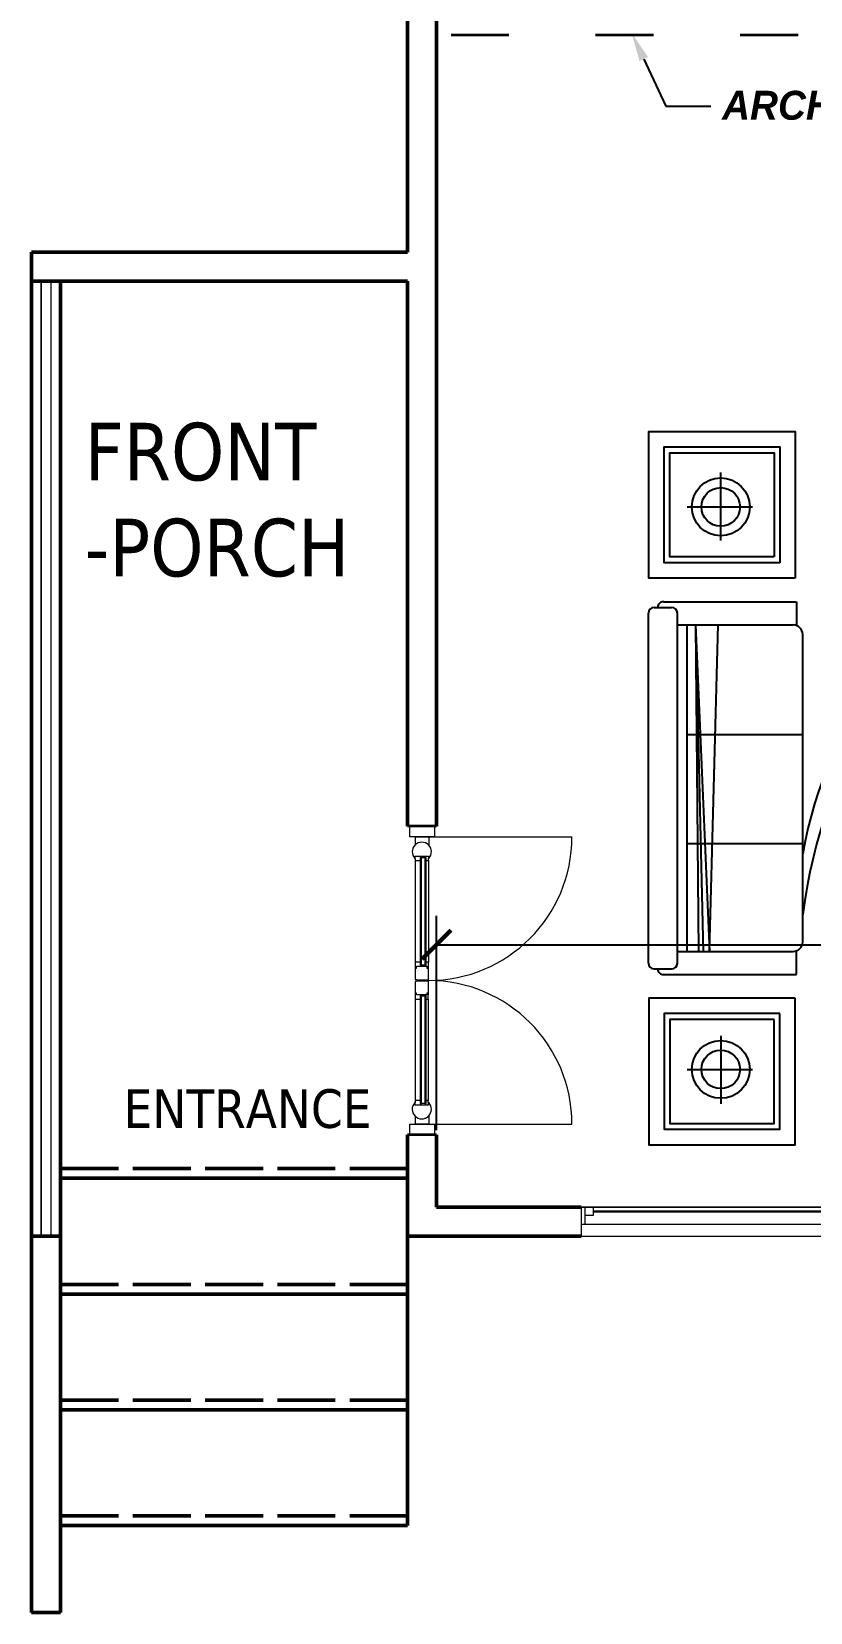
# Model space of a CAD drawing. Header units: inches. Extents: x 8351 to 42256, y 21052 to 33437.
# Drawn here: x 32098.7 to 32260.2, y 29496 to 29823.7 of the extents above; entities that cross this region are included whole.
import ezdxf
from ezdxf import colors
from ezdxf.entities.mleader import LeaderData, LeaderLine
from ezdxf.math import Vec2, Vec3

# ---------------------------------------------------------------- set-up
doc = ezdxf.new("R2010")
doc.units = ezdxf.units.IN
doc.header["$MEASUREMENT"] = 0
doc.linetypes.add('ACAD_ISO02W100', pattern=[15, 12, -3])
doc.linetypes.add('ACAD_ISO03W100', pattern=[30, 12, -18])
for name, color, linetype, lineweight in [('A-DETL-GENF', 92, 'Continuous', 9), ('A-DIM', 7, 'Continuous', 25), ('A-DOOR', 10, 'Continuous', 13), ('A-FLOR-HRAL', 11, 'Continuous', 9), ('A-GLAZ', 160, 'Continuous', 13), ('A-TEXT', 7, 'Continuous', 25), ('A-WALL', 7, 'Continuous', 35)]:
    doc.layers.add(name, color=color, linetype=linetype, lineweight=lineweight)
doc.layers.add('A-FUNTURE', color=241, linetype='Continuous')
doc.styles.add('PDF Tahoma', font='tahoma.ttf')
doc.styles.get("Standard").update_dxf_attribs({"font": 'consolab.ttf', "height": 11})
doc.dimstyles.get("Standard").update_dxf_attribs({"dimtxt": 11, "dimasz": 6, "dimexe": 6, "dimexo": 16, "dimgap": 0.09, "dimtad": 0, "dimdec": 0, "dimzin": 0, "dimdsep": 46, "dimlunit": 4, "dimtxsty": 'Standard', "dimblk": 'ARCHTICK', "dimcen": 0.09, "dimclrd": 256, "dimclre": 256, "dimclrt": 256, "dimadec": 0, "dimazin": 0, "dimtfac": 1, "dimtdec": 0, "dimtix": 1, "dimtofl": 0, "dimtmove": 0, "dimatfit": 2, "dimldrblk": 'ARCHTICK', "dimfxl": 1, "dimtolj": 1, "dimtzin": 0, "dimlwd": -1, "dimlwe": -1, "dimarcsym": 0})

# ---------------------------------------------------------------- blocks, each defined once
blk = doc.blocks.new('M_Window-Sliding-Double - 1500 x 1200mm 2-330876-B-FLOOR-PLAN')
at = {"layer": 'A-GLAZ'}
for p, q in [((23, 5.85), (25, 6.85)), ((23, 5.85), (25, 4.85)), ((23, 5.85), (31, 5.85)), ((54, 2.85), (-54, 2.85)), ((-54, -3.15), (54, -3.15))]:
    blk.add_line(p, q, dxfattribs=at)
at = {"layer": 'A-GLAZ', "lineweight": 20}
for p, q in [((-54, 2.85), (-54, -3.15)), ((-54, 2.85), (-51.5, 2.85)), ((-53.25, 2.85), (-53.25, -0.65)), ((-51.5, 1.1), (-53.25, 1.1)), ((-51.5, 2.85), (-51.5, 1.1)), ((-0.875, -0.65), (-0.875, 2.85)), ((-0.875, 2.85), (0.875, 2.85)), ((0.875, 1.1), (-0.875, 1.1)), ((0.875, 2.85), (0.875, -0.65)), ((51.5, 1.1), (51.5, -0.65)), ((53.25, 1.1), (51.5, 1.1)), ((53.25, 2.85), (54, 2.85)), ((53.25, 2.85), (53.25, -0.65)), ((54, -3.15), (54, 2.85)), ((-54, -0.65), (-53.25, -0.65)), ((-0.875, -0.65), (0.875, -0.65)), ((51.5, -0.65), (54, -0.65))]:
    blk.add_line(p, q, dxfattribs=at)
at = {"layer": 'A-GLAZ', "lineweight": 9}
for p, q in [((-51.5, 2.85), (-0.875, 2.85)), ((0.875, 2.85), (53.25, 2.85)), ((-53.25, -0.65), (-0.875, -0.65)), ((0.875, -0.65), (51.5, -0.65))]:
    blk.add_line(p, q, dxfattribs=at)
at = {"layer": 'A-GLAZ', "lineweight": 30}
for p, q in [((-51.5, 1.975), (-0.875, 1.975)), ((0.875, 0.225), (51.5, 0.225))]:
    blk.add_line(p, q, dxfattribs=at)
blk = doc.blocks.new('Top Rail Type - Top Rail_Internal_-343370-B-FLOOR-PLAN')
at = {"layer": 'A-FLOR-HRAL'}
for p, q in [((-556.36, -39.62), (-556.36, 158.38)), ((-554.36, 158.38), (-554.36, -39.62))]:
    blk.add_line(p, q, dxfattribs=at)
blk = doc.blocks.new('Top Rail Type - Top Rail_Internal_-V3-B-FLOOR-PLAN')
at = {"layer": 'A-FLOR-HRAL'}
for p, q in [((-556.36, 158.38), (-556.36, -39.62)), ((-554.36, 158.38), (-554.36, -39.62))]:
    blk.add_line(p, q, dxfattribs=at)
blk = doc.blocks.new('Door_CurtainWall_Kawneer_AA190_TB_RFG_OpenOut_Double - RFG_OpenOut_Double-526170-FLOOR-PLAN')
at = {"layer": 'A-DETL-GENF'}
for p, q in [((-26.48, -1.16), (-26.48, -27.64)), ((26.48, -1.16), (26.48, -27.64))]:
    blk.add_line(p, q, dxfattribs=at)
for centre, start, end in [((-26.48, -1.16), 270, 360), ((26.48, -1.16), 180, 270)]:
    blk.add_arc(centre, 26.48, start, end, dxfattribs=at)
at = {"layer": 'A-DOOR'}
for p, q in [((-28.45, 2.26), (-26.48, 2.26)), ((-28.45, -2.26), (-28.45, 2.26)), ((-26.48, 2.26), (-26.48, -2.26)), ((-26.48, 1.21), (-25.07, 1.21)), ((-26.48, -1.24), (-26.48, 1.21)), ((-22.95, -1.14), (-22.95, 1.26)), ((-22.95, 1.26), (-22.51, 1.26)), ((-2.81, 0.35), (-22.69, 0.35)), ((-22.69, 0.35), (-22.69, 0.12)), ((-22.69, -0.51), (-22.69, 0.12)), ((-22.69, 0.12), (-2.81, 0.12)), ((-2.62, 1.3), (-22.51, 1.3)), ((-22.51, 1.26), (-22.51, 1.3)), ((-22.1, 1.26), (-22.51, 1.26)), ((-3.41, 1.26), (-22.1, 1.26)), ((-22.1, 0.35), (-22.1, 1.26)), ((-2.62, 1.26), (-3.41, 1.26)), ((-3.41, 1.26), (-3.41, 0.35)), ((-2.81, 0.12), (-2.81, 0.35)), ((-2.81, 0.12), (-2.81, -0.51)), ((-0.18, 1.3), (-2.62, 1.3)), ((-2.62, 1.3), (-2.62, 1.17)), ((-2.62, 1.17), (-2.62, 1.26)), ((-2.57, 1.17), (-2.62, 1.17)), ((-2.62, 1.17), (-2.57, 1.17)), ((-2.57, 1.2), (-2.57, 1.17)), ((-2.57, 1.17), (-2.57, 1.2)), ((-2.57, 1.2), (-2.24, 1.19)), ((-2.56, 0.97), (-2.56, -0.87)), ((-2.24, 1.09), (-2.43, 1.09)), ((-2.24, 1.19), (-2.24, 1.09)), ((-0.1, -0.77), (-0.1, 0.59)), ((0.1, 0.58), (0.1, -0.78)), ((2.62, 1.29), (0.18, 1.29)), ((2.24, 1.18), (2.57, 1.2)), ((2.24, 1.09), (2.24, 1.18)), ((2.43, 1.09), (2.24, 1.09)), ((2.56, -0.87), (2.56, 0.96)), ((2.57, 1.17), (2.57, 1.2)), ((2.57, 1.2), (2.57, 1.17)), ((2.62, 1.17), (2.57, 1.17)), ((2.57, 1.17), (2.62, 1.17)), ((22.51, 1.29), (2.62, 1.29)), ((2.62, 1.17), (2.62, 1.29)), ((3.41, 1.25), (2.62, 1.25)), ((2.62, 1.25), (2.62, 1.17)), ((22.69, 0.35), (2.81, 0.35)), ((2.81, 0.35), (2.81, 0.11)), ((2.81, -0.52), (2.81, 0.11)), ((2.81, 0.11), (22.69, 0.11)), ((22.1, 1.25), (3.41, 1.25)), ((3.41, 0.35), (3.41, 1.25)), ((22.51, 1.25), (22.1, 1.25)), ((22.1, 1.25), (22.1, 0.35)), ((22.51, 1.3), (22.51, 1.25)), ((22.51, 1.25), (22.95, 1.25)), ((22.69, 0.11), (22.69, 0.35)), ((22.69, 0.11), (22.69, -0.52)), ((22.95, 1.25), (22.95, -1.15)), ((25.07, 1.21), (26.48, 1.21)), ((26.48, -2.26), (26.48, 2.26)), ((26.48, 2.26), (28.45, 2.26)), ((26.48, 1.21), (26.48, -1.24)), ((28.45, 2.26), (28.45, -2.26)), ((-26.48, -2.26), (-28.45, -2.26)), ((-24.93, -1.24), (-26.48, -1.24)), ((-22.51, -1.14), (-22.95, -1.14)), ((-2.81, -0.51), (-22.69, -0.51)), ((-22.69, -0.51), (-22.69, -0.75)), ((-22.69, -0.75), (-2.81, -0.75)), ((-22.51, -1.14), (-22.1, -1.14)), ((-22.51, -1.19), (-22.51, -1.14)), ((-22.1, -1.14), (-22.1, -0.75)), ((-3.41, -1.14), (-22.1, -1.14)), ((-3.41, -0.75), (-3.41, -1.14)), ((-3.41, -1.14), (-2.62, -1.14)), ((-2.81, -0.75), (-2.81, -0.51)), ((-2.62, -1.14), (-2.62, -1.04)), ((-2.62, -1.04), (-2.57, -1.04)), ((-2.57, -1.04), (-2.62, -1.04)), ((-2.62, -1.04), (-2.62, -1.16)), ((-2.62, -1.16), (-0.12, -1.16)), ((-2.57, -1.04), (-2.57, -1.07)), ((-2.57, -1.07), (-2.57, -1.04)), ((-2.24, -1.05), (-2.57, -1.07)), ((-2.46, -0.96), (-2.24, -0.96)), ((-2.24, -0.96), (-2.24, -1.05)), ((0, -0.77), (-0.1, -0.77)), ((-0.1, -1.14), (-0.1, -0.83)), ((-0.1, -0.83), (0, -0.83)), ((0, -0.83), (0, -0.77)), ((0.1, -0.78), (0, -0.78)), ((0, -0.78), (0, -0.83)), ((0, -0.83), (0.1, -0.83)), ((0.1, -0.83), (0.1, -1.15)), ((0.12, -1.17), (2.62, -1.17)), ((2.24, -1.06), (2.24, -0.96)), ((2.24, -0.96), (2.46, -0.96)), ((2.57, -1.07), (2.24, -1.06)), ((2.57, -1.07), (2.57, -1.04)), ((2.57, -1.04), (2.62, -1.04)), ((2.62, -1.04), (2.57, -1.04)), ((2.57, -1.04), (2.57, -1.07)), ((2.62, -1.04), (2.62, -1.15)), ((2.62, -1.17), (2.62, -1.04)), ((2.62, -1.15), (3.41, -1.15)), ((22.69, -0.52), (2.81, -0.52)), ((2.81, -0.52), (2.81, -0.76)), ((2.81, -0.76), (22.69, -0.76)), ((3.41, -1.15), (3.41, -0.76)), ((22.1, -1.15), (3.41, -1.15)), ((22.1, -0.76), (22.1, -1.15)), ((22.1, -1.15), (22.51, -1.15)), ((22.95, -1.15), (22.51, -1.15)), ((22.51, -1.15), (22.51, -1.19)), ((22.69, -0.76), (22.69, -0.52)), ((26.48, -1.24), (24.93, -1.24)), ((28.45, -2.26), (26.48, -2.26))]:
    blk.add_line(p, q, dxfattribs=at)
for centre, radius, start, end in [((-23.73, 0.06), 1.77, 46.1517, 313.8421), ((-23.73, 0.06), 1.77, 168.7192, 170.6333), ((-23.73, 0.06), 1.77, 139.5419, 141.5424), ((-22.51, 1.32), 0.0197, 270, 44.8793), ((-2.43, 0.97), 0.122, 90, 180), ((-2.43, 0.97), 0.122, 105, 165), ((-7.96, 0.07), 7.87, 3.7884, 8.9901), ((7.96, 0.06), 7.87, 171.0099, 176.2116), ((2.43, 0.96), 0.122, 360, 90), ((2.43, 0.96), 0.122, 15, 75), ((22.51, 1.31), 0.0197, 135.1207, 270), ((23.73, 0.05), 1.77, 226.1579, 133.8483), ((23.73, 0.06), 1.77, 37.6641, 40.4581), ((23.73, 0.06), 1.77, 9.1875, 11.2808), ((-23.73, 0.06), 1.77, 197.8964, 199.6829), ((-22.51, -1.2), 0.0196, 313.8421, 90), ((-2.46, -0.87), 0.0906, 180, 270), ((-2.46, -0.87), 0.0906, 195, 255), ((-0.12, -1.14), 0.0234, 270, 350), ((0.12, -1.15), 0.0234, 190, 270), ((2.46, -0.87), 0.0906, 270, 360), ((2.46, -0.87), 0.0906, 285, 345), ((22.51, -1.21), 0.0196, 90, 226.1579)]:
    blk.add_arc(centre, radius, start, end, dxfattribs=at)
blk = doc.blocks.new('_ArchTick')
at = {"color": 0, "linetype": 'ByBlock', "const_width": 0.15}
blk.add_lwpolyline([(-0.5, -0.5), (0.5, 0.5)], dxfattribs=at)
blk = doc.blocks.new('*D79')
at = {"layer": 'A-DIM', "transparency": 16777216}
for p, q in [((32182.66, 29596), (32182.66, 29640.43)), ((32428.66, 29596), (32428.66, 29640.43)), ((32182.66, 29634.43), (32278.61, 29634.43)), ((32428.66, 29634.43), (32332.71, 29634.43))]:
    blk.add_line(p, q, dxfattribs=at)
at = {"layer": 'Defpoints', "color": 0, "transparency": 16777216}
for p in [(32182.66, 29634.43), (32182.66, 29580), (32428.66, 29580)]:
    blk.add_point(p, dxfattribs=at)
at = {"layer": 'A-DIM', "transparency": 16777216, "xscale": 6, "yscale": 6, "zscale": 6, "rotation": 180}
blk.add_blockref('_ArchTick', (32182.66, 29634.43), dxfattribs=at)
at = {"layer": 'A-DIM', "transparency": 16777216, "xscale": 6, "yscale": 6, "zscale": 6}
blk.add_blockref('_ArchTick', (32428.66, 29634.43), dxfattribs=at)
at = {"layer": 'A-DIM', "transparency": 16777216, "insert": (32305.66, 29634.43), "char_height": 11, "attachment_point": 5}
blk.add_mtext('\\A1;20\'-6"', dxfattribs=at)

msp = doc.modelspace()

# ---------------------------------------------------------------- linework, layer by layer
at = {"layer": 'A-FUNTURE', "ltscale": 120}
for p, q in [((32241.61, 29718.23), (32241.61, 29732.35)), ((32234.64, 29725.19), (32248.18, 29725.19)), ((32226.61, 29630.61), (32226.61, 29703.15)), ((32227.81, 29704.35), (32231.41, 29704.35)), ((32229.78, 29705.52), (32257.31, 29705.52)), ((32232.61, 29630.61), (32232.61, 29703.15)), ((32257.31, 29705.52), (32257.31, 29700.59)), ((32232.61, 29700.72), (32256.61, 29700.72)), ((32234.61, 29633.04), (32234.61, 29700.72)), ((32236.4, 29700.72), (32236.97, 29633.04)), ((32236.4, 29700.72), (32237.99, 29633.04)), ((32236.4, 29700.72), (32239.24, 29633.04)), ((32239.24, 29633.04), (32241.05, 29700.72)), ((32258.61, 29635.04), (32258.61, 29698.72)), ((32234.61, 29677.98), (32258.61, 29677.98)), ((32234.61, 29655.44), (32258.61, 29655.44)), ((32232.61, 29633.04), (32256.61, 29633.04)), ((32257.31, 29628.24), (32257.31, 29633.17)), ((32227.81, 29629.41), (32231.41, 29629.41)), ((32229.78, 29628.24), (32257.31, 29628.24)), ((32241.61, 29615.55), (32241.61, 29601.42)), ((32234.64, 29608.58), (32248.18, 29608.58))]:
    msp.add_line(p, q, dxfattribs=at)
for points in [[(32257.07, 29710.42), (32226.67, 29710.42), (32226.67, 29740.82), (32257.07, 29740.82)], [(32253.87, 29713.62), (32229.87, 29713.62), (32229.87, 29737.62), (32253.87, 29737.62)], [(32252.67, 29714.82), (32231.07, 29714.82), (32231.07, 29736.42), (32252.67, 29736.42)], [(32257.07, 29623.35), (32226.67, 29623.35), (32226.67, 29592.95), (32257.07, 29592.95)], [(32253.87, 29620.15), (32229.87, 29620.15), (32229.87, 29596.15), (32253.87, 29596.15)], [(32252.67, 29618.95), (32231.07, 29618.95), (32231.07, 29597.35), (32252.67, 29597.35)]]:
    msp.add_lwpolyline(points, close=True, dxfattribs=at)
for centre, radius in [((32241.61, 29725.19), 6), ((32241.61, 29725.19), 4), ((32241.61, 29608.58), 6), ((32241.61, 29608.58), 4)]:
    msp.add_circle(centre, radius, dxfattribs=at)
for centre, radius, start, end in [((32367.07, 29626.77), 109.35, 123.17, 172.7038), ((32347.36, 29637.59), 90.13, 116.4286, 169.9671), ((32227.81, 29703.15), 1.2, 90, 180), ((32229.72, 29704.32), 1.2, 87.3802, 178.6068), ((32231.41, 29703.15), 1.2, 0, 90), ((32256.61, 29698.72), 2, 0, 90), ((32256.61, 29635.04), 2, 270, 0), ((32227.81, 29630.61), 1.2, 180, 270), ((32231.41, 29630.61), 1.2, 270, 0), ((32229.72, 29629.44), 1.2, 181.3932, 272.6198)]:
    msp.add_arc(centre, radius, start, end, dxfattribs=at)
at = {"layer": 'A-WALL', "lineweight": 50}
for p, q in [((32176.66, 29868), (32176.66, 29778)), ((32182.66, 29659), (32182.66, 29868)), ((32176.66, 29778), (32098.66, 29778)), ((32098.66, 29778), (32098.66, 29772)), ((32098.66, 29772), (32176.66, 29772)), ((32098.66, 29772), (32098.66, 29574)), ((32104.66, 29772), (32104.66, 29574)), ((32176.66, 29772), (32176.66, 29659)), ((32176.66, 29595), (32176.66, 29574)), ((32182.66, 29580), (32182.66, 29595)), ((32104.66, 29574), (32104.66, 29586)), ((32104.66, 29586), (32176.66, 29586)), ((32212.66, 29580), (32182.66, 29580)), ((32098.66, 29574), (32098.66, 29496)), ((32104.66, 29574), (32098.66, 29574)), ((32104.66, 29496), (32104.66, 29574)), ((32176.66, 29574), (32212.66, 29574)), ((32176.66, 29514), (32176.66, 29574)), ((32104.66, 29562), (32176.66, 29562)), ((32104.66, 29538), (32176.66, 29538)), ((32104.66, 29514), (32176.66, 29514)), ((32098.66, 29496), (32104.66, 29496))]:
    msp.add_line(p, q, dxfattribs=at)
at = {"layer": 'A-WALL', "linetype": 'ACAD_ISO03W100'}
msp.add_line((32347.66, 29823), (32182.66, 29823), dxfattribs=at)
at = {"layer": 'A-WALL'}
for p, q in [((32182.66, 29659), (32176.66, 29659)), ((32182.66, 29595), (32176.66, 29595))]:
    msp.add_line(p, q, dxfattribs=at)
at = {"layer": 'A-WALL', "linetype": 'ACAD_ISO02W100', "lineweight": 50}
for p, q in [((32104.66, 29588), (32176.66, 29588)), ((32104.66, 29564), (32176.66, 29564)), ((32104.66, 29540), (32176.66, 29540)), ((32104.66, 29516), (32176.66, 29516))]:
    msp.add_line(p, q, dxfattribs=at)

# ---------------------------------------------------------------- block references
at = {"layer": 'A-DOOR', "xscale": 1.124780316450725, "yscale": 1.124780316450725, "zscale": 1.124780316450725, "rotation": 89.99999999999991}
msp.add_blockref('Door_CurtainWall_Kawneer_AA190_TB_RFG_OpenOut_Double - RFG_OpenOut_Double-526170-FLOOR-PLAN', (32179.66, 29627), dxfattribs=at)
at = {"layer": 'A-FLOR-HRAL'}
for name in ['Top Rail Type - Top Rail_Internal_-343370-B-FLOOR-PLAN', 'Top Rail Type - Top Rail_Internal_-V3-B-FLOOR-PLAN']:
    msp.add_blockref(name, (32657.01, 29613.62), dxfattribs=at)
at = {"layer": 'A-GLAZ'}
msp.add_blockref('M_Window-Sliding-Double - 1500 x 1200mm 2-330876-B-FLOOR-PLAN', (32266.66, 29577.15), dxfattribs=at)

# ---------------------------------------------------------------- texts
at = {"layer": 'A-TEXT', "color": 7, "attachment_point": 7, "style": 'PDF Tahoma'}
for s, insert, char_height in [('FRONT\\P-PORCH', (32109.69, 29710.57), 11.933), ('ENTRANCE', (32117.74, 29596.3), 8)]:
    msp.add_mtext(s, dxfattribs=dict(at, insert=insert, char_height=char_height))

# ---------------------------------------------------------------- dimensions: what is measured, and where the dimension line sits
at = {"layer": 'A-DIM'}
dim = msp.add_linear_dim(base=(32182.66, 29634.43), p1=(32428.66, 29580), p2=(32182.66, 29580), dimstyle='Standard', dxfattribs=at)
dim.commit()
dim.dimension.update_dxf_attribs({"geometry": '*D79', "text_midpoint": (32305.66, 29634.43)})

# ---------------------------------------------------------------- leaders
at = {"layer": 'A-TEXT', "color": 7}
ml = msp.add_multileader_mtext('Standard', dxfattribs=at)
ml.set_content('{\\fComic Sans MS|b1|i1|c0|p66; ARCH DESING}', color=7)
ml.set_leader_properties()
ml.build(insert=Vec2(0, 0))
ml.multileader.update_dxf_attribs({"text_right_attachment_type": 6, "dogleg_length": 0.36, "arrow_head_size": 6})
ctx = ml.context
ctx.base_point, ctx.char_height, ctx.arrow_head_size, ctx.landing_gap_size, ctx.plane_origin = Vec3(32239.57, 29808.26), 6, 6, 0.09, Vec3(32223.1, 29823.47)
ctx.right_attachment = 6
notes = []
notes.append((ctx, [(0, (1, 1, 0), (32230.23, 29808.26), (1, 0), 9.34, [(0, [(32223.1, 29823.47)], 0, [])])]))
ctx.mtext.insert, ctx.mtext.width, ctx.mtext.flow_direction = Vec3(32239.66, 29811.46), 62.1966, 5
for ctx, leaders in notes:
    for number, flags, end, landing, length, lines in leaders:
        leader = LeaderData()
        leader.index, (leader.has_last_leader_line, leader.has_dogleg_vector, leader.attachment_direction) = number, flags
        leader.last_leader_point, leader.dogleg_vector, leader.dogleg_length = Vec3(end), Vec3(landing), length
        for number, points, colour, breaks in lines:
            line = LeaderLine()
            line.index, line.vertices, line.color, line.breaks = number, Vec3.list(points), colors.encode_raw_color(colour), breaks
            leader.lines.append(line)
        ctx.leaders.append(leader)

doc.saveas('drawing.dxf')
